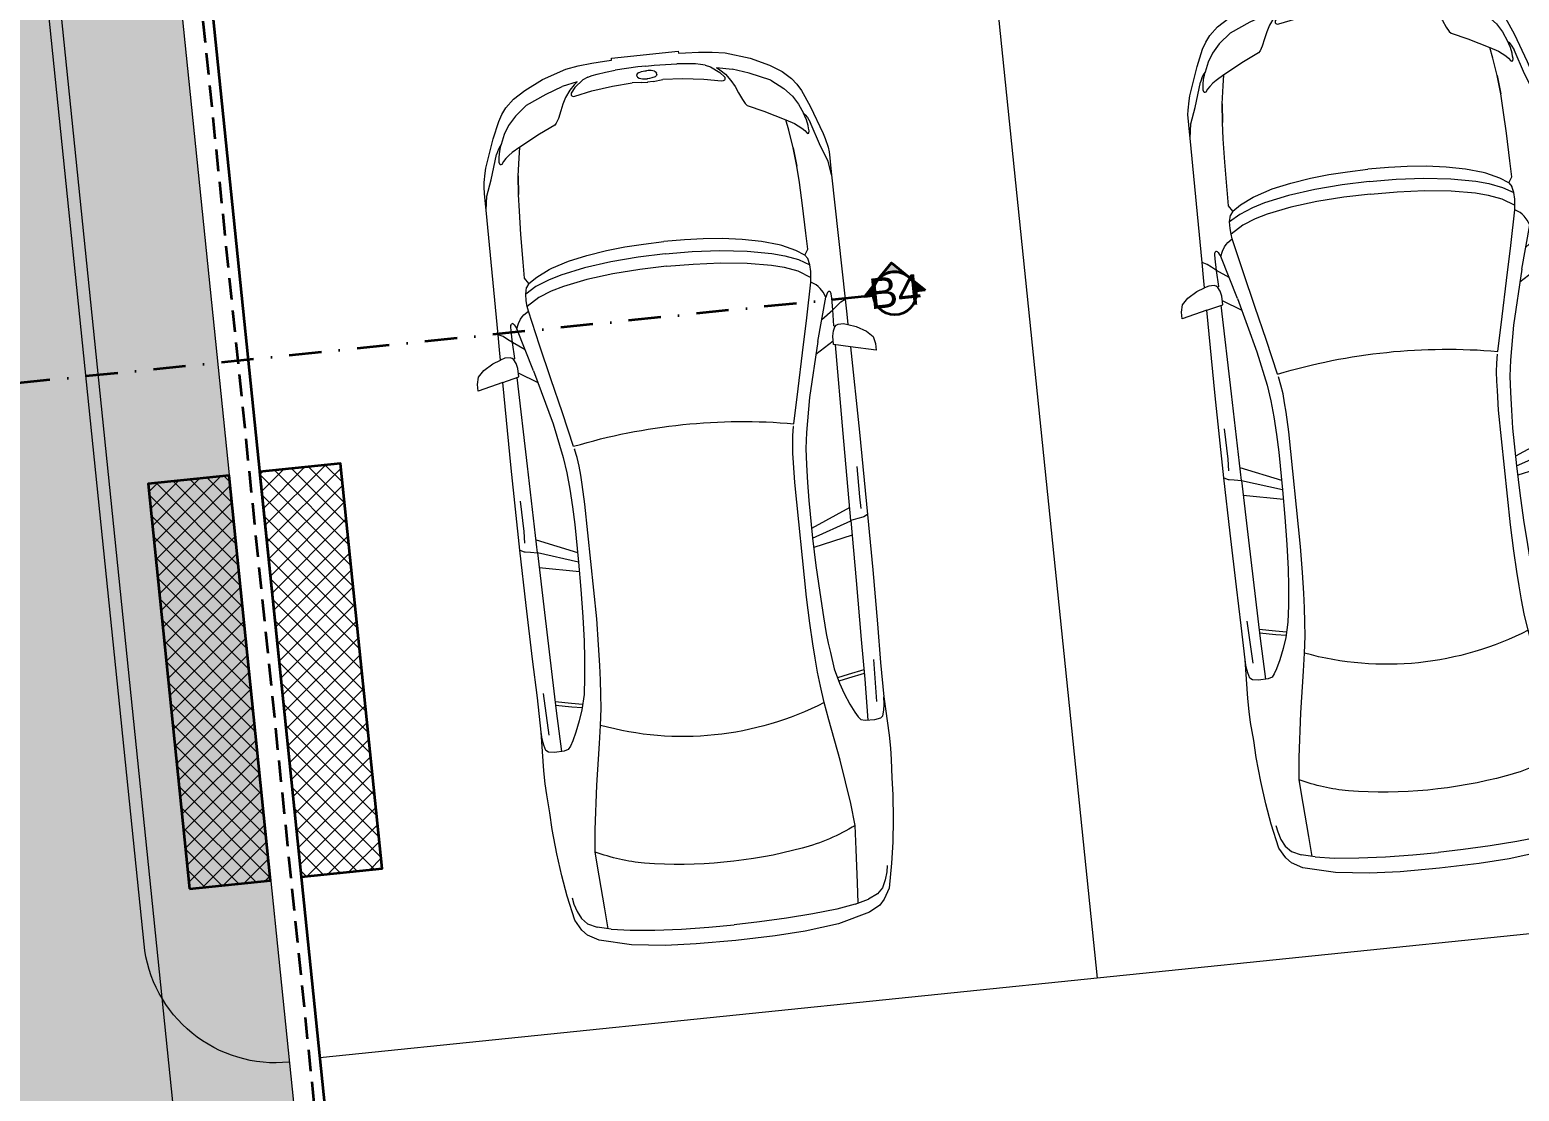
# Model space of a CAD drawing. Header units: millimetres. Extents: x 635850 to 824661, y -5878409 to -5774454.
# Drawn here: x 704695 to 712013, y -5813913 to -5808699 of the extents above; entities that cross this region are included whole.
import ezdxf

# ---------------------------------------------------------------- set-up
doc = ezdxf.new("R2010")
doc.units = ezdxf.units.MM
doc.header["$MEASUREMENT"] = 0
doc.linetypes.add('Dot & Dashed', pattern=[335.138881, 158.75, -88.194444, 0, -88.194437])
doc.linetypes.add('Hidden Line', pattern=[158.75, 105.833333, -52.916667])
for name, color, linetype, lineweight, true_color in [('0_Pen_No__102', 7, 'Continuous', 13, 0xcccccc), ('0_Pen_No__62', 7, 'Continuous', 20, 0xaaaaaa), ('A - Ndertesa  6- Dimensionimi Bazike_Pen_No__102', 7, 'Continuous', 13, 0xcccccc), ('A - Ndertesa  6- Dimensionimi Bazike_Pen_No__82', 7, 'Continuous', 20, 0xaaaaaa), ('A - Ndertesa 3 - Bodrumi -1_Pen_No__82', 7, 'Continuous', 20, 0xaaaaaa), ('A - Ndertesa 4 - Veturat_Pen_No__102', 7, 'Continuous', 13, 0xcccccc), ('A - Ndertesa 6 - Vijat e Bodrumit_Pen_No__82', 7, 'Continuous', 20, 0xaaaaaa), ('A - Ndertesa 6 -Veturat_Pen_No__102', 7, 'Continuous', 13, 0xcccccc), ('A-Ndertesa 3-Prerjet_Pen_No__8', 7, 'Continuous', 35, 0xa80f02)]:
    doc.layers.add(name, color=color, linetype=linetype, lineweight=lineweight, true_color=true_color)
for name, color, linetype in [('A - Ndertesa  6- Dimensionimi Bazike', 7, 'Continuous'), ('A - Ndertesa 3 - Shtyllat', 7, 'Continuous'), ('A - Ndertesa 6 - Pllaka meskatit', 7, 'Continuous'), ('A - Ndertesa 6- Shtyllat', 7, 'Continuous'), ('A-Ndertesa 3-Prerjet', 7, 'Continuous')]:
    doc.layers.add(name, color=color, linetype=linetype)
for name, color, linetype, lineweight in [('A - Ndertesa 3 - Shtyllat_Pen_No__101', 252, 'Continuous', 13), ('A - Ndertesa 3 - Shtyllat_Pen_No__22', 8, 'Continuous', 35), ('A - Ndertesa 6 - Pllaka meskatit_Pen_No__22', 8, 'Continuous', 35), ('A - Ndertesa 6- Shtyllat_Pen_No__101', 252, 'Continuous', 13), ('A - Ndertesa 6- Shtyllat_Pen_No__22', 8, 'Continuous', 35), ('A-Ndertesa 3-Fill Bodrumi_Pen_No__121', 255, 'Continuous', 0), ('A-Ndertesa 3-Fill Bodrumi_Pen_No__2', 8, 'Continuous', 15), ('Drawing & Figure_Pen_No__6', 5, 'Continuous', 35)]:
    doc.layers.add(name, color=color, linetype=linetype, lineweight=lineweight)
doc.styles.add('GENERATED_STYLE_1', font='GOTHIC.TTF')
doc.styles.add('GENERATED_STYLE_2', font='arial.ttf')
doc.dimstyles.new('GENERATED_STYLE__1', dxfattribs={"dimtxt": 150, "dimasz": 91.78744, "dimexe": 0.18, "dimexo": 0.0625, "dimgap": 0, "dimtad": 0, "dimdec": 0, "dimlfac": 0.1, "dimzin": 0, "dimdsep": 46, "dimtxsty": 'GENERATED_STYLE_1', "dimblk": 'ARROWHEAD_5', "dimblk1": 'ARROWHEAD_5', "dimblk2": 'ARROWHEAD_5', "dimcen": 0.09, "dimse1": 1, "dimse2": 1, "dimclrd": 256, "dimclre": 256, "dimclrt": 256, "dimadec": 0, "dimazin": 0, "dimtfac": 1, "dimtdec": 4, "dimtmove": 0, "dimatfit": 3, "dimfxl": 0, "dimtolj": 1, "dimtzin": 0, "dimarcsym": 0})
pattern_1 = [(45, (664183.82, -5827429.525), (-45.96194, 45.96194), []), (135, (664183.82, -5827429.525), (45.96194, 45.96194), [])]

# ---------------------------------------------------------------- blocks, each defined once
blk = doc.blocks.new('Slab_3', base_point=(703704.3, -5790215.9))
at = {"layer": 'A - Ndertesa 6 - Pllaka meskatit_Pen_No__22', "color": 8, "linetype": 'Continuous', "lineweight": 35, "flags": 128}
blk.add_lwpolyline([(703704.3, -5790215.9), (739063.3, -5786585.5), (739063.1, -5784103.9), (741098.5, -5781712.3), (750316.6, -5780623.6), (750320.1, -5821668.9), (726661.7, -5822732.9), (707158.2, -5823855.1)], close=True, dxfattribs=at)
blk = doc.blocks.new('Column_118', base_point=(705577.1, -5811903.6))
at = {"layer": 'A - Ndertesa 3 - Shtyllat_Pen_No__101', "linetype": 'Continuous', "lineweight": 13}
h = blk.add_hatch(dxfattribs=at)
h.set_pattern_fill('Concrete_Block', color=252, style=0, pattern_type=2)
h.set_pattern_definition(pattern_1)
h.paths.add_polyline_path([(705480.2, -5812918.8), (705878.1, -5812878), (705674, -5810888.4), (705276.1, -5810929.2)])
at = {"layer": 'A - Ndertesa 3 - Shtyllat_Pen_No__22', "color": 8, "linetype": 'Continuous', "lineweight": 35, "flags": 128}
blk.add_lwpolyline([(705480.2, -5812918.8), (705878.1, -5812878), (705674, -5810888.4), (705276.1, -5810929.2)], close=True, dxfattribs=at)
blk = doc.blocks.new('Column_193', base_point=(706125.3, -5811844.5))
at = {"layer": 'A - Ndertesa 6- Shtyllat_Pen_No__101', "linetype": 'Continuous', "lineweight": 13}
h = blk.add_hatch(dxfattribs=at)
h.set_pattern_fill('Concrete_Block', color=252, style=0, pattern_type=2)
h.set_pattern_definition(pattern_1)
h.paths.add_polyline_path([(706028.4, -5812859.7), (706426.4, -5812818.8), (706222.1, -5810829.3), (705824.2, -5810870.2)])
at = {"layer": 'A - Ndertesa 6- Shtyllat_Pen_No__22', "color": 8, "linetype": 'Continuous', "lineweight": 35, "flags": 128}
blk.add_lwpolyline([(706028.4, -5812859.7), (706426.4, -5812818.8), (706222.1, -5810829.3), (705824.2, -5810870.2)], close=True, dxfattribs=at)
blk = doc.blocks.new('Car 05 25_3')
at = {"layer": 'A - Ndertesa 4 - Veturat_Pen_No__102', "color": 254, "linetype": 'Continuous', "lineweight": 13, "true_color": 0xcccccc}
for p, q in [((124.6, 791.4), (129, 820.5)), ((129, 820.5), (138.9, 832.4)), ((138.9, 832.4), (165.2, 840.3)), ((165.2, 840.3), (194.7, 844.3)), ((194.7, 844.3), (230.8, 845.5)), ((210.9, 809.2), (418.1, 816.2)), ((1115.1, 808.9), (1108.6, 774)), ((1119.5, 833.3), (1115.1, 808.9)), ((1120.2, 836.3), (1119.5, 833.3)), ((1120.7, 838.2), (1120.2, 836.3)), ((1129.9, 858.5), (1120.7, 838.2)), ((1162.6, 830.5), (1220.1, 829.1)), ((1220.1, 829.1), (1369.7, 831.5)), ((1957.8, 858.1), (1977.2, 777.4)), ((2075.3, 835.7), (2067.9, 857.7)), ((2070.4, 799.9), (2075.2, 809.4)), ((2075.2, 809.4), (2075.3, 835.7)), ((2148, 790.5), (2166.8, 813.8)), ((2166.8, 813.8), (2182.3, 834.1)), ((2182.3, 834.1), (2193.2, 856.5)), ((2808, 852.6), (2876.9, 843.3)), ((2876.9, 843.3), (2954.2, 813.7)), ((2904.1, 832.9), (2905.1, 832.8)), ((2954.2, 813.7), (3075.8, 774.7)), ((-701.1, 743.3), (-729.4, 716.4)), ((-664.9, 761), (-701.1, 743.3)), ((-626.6, 772.5), (-664.9, 761)), ((-594.9, 778.5), (-626.6, 772.5)), ((125.7, 743.9), (124.6, 791.4)), ((327.4, 761.9), (125.4, 756.5)), ((132.4, 722.8), (125.7, 743.9)), ((522, 764.7), (327.4, 761.9)), ((355.3, 762.3), (339.1, 683.1)), ((373.4, 762.6), (357.2, 683.4)), ((813.6, 769.3), (522, 764.7)), ((1108.6, 774), (813.6, 769.3)), ((1036.3, 772.8), (996.5, 578.8)), ((1042, 578), (1107.6, 774)), ((1173.3, 774.9), (1090.3, 577.9)), ((1108.6, 774), (1537.6, 780)), ((1537.6, 780), (1975, 786.1)), ((1939.2, 686.2), (1995.9, 777.4)), ((1977.2, 777.4), (2019.6, 777.4)), ((2000.4, 701.6), (2213.5, 763)), ((2019.6, 777.4), (2044.5, 783.1)), ((2044.5, 783.1), (2063.4, 792.3)), ((2063.4, 792.3), (2070.4, 799.9)), ((2068.7, 787.7), (2065.4, 794.5)), ((2068.7, 787.7), (2148, 790.5)), ((2106.5, 732.2), (2148, 790.5)), ((2148, 790.5), (2205.6, 792.2)), ((2205.6, 792.2), (2227.2, 791)), ((2226.6, 769.9), (2213.5, 763)), ((2213.5, 763), (2238.3, 752.2)), ((2234.4, 774), (2226.6, 769.9)), ((2227.2, 791), (2232.6, 790)), ((2232.6, 790), (2237.9, 787.3)), ((2238.5, 776.9), (2234.4, 774)), ((2240.8, 784), (2237.9, 787.3)), ((2238.3, 752.2), (2258.5, 739.7)), ((2238.5, 776.9), (2240.9, 780.5)), ((2240.9, 780.5), (2240.8, 784)), ((2258.5, 739.7), (2269, 731.1)), ((3022.5, 758.3), (3023.7, 762.5)), ((3024.5, 753.7), (3022.5, 758.3)), ((3023.7, 762.5), (3034.6, 765.1)), ((3037.9, 743.5), (3024.5, 753.7)), ((3034.6, 765.1), (3046.9, 763.8)), ((3050.6, 730.7), (3037.9, 743.5)), ((3046.9, 763.8), (3060.9, 762.9)), ((3060.9, 762.9), (3089.9, 757.4)), ((3100.5, 763.1), (3075.8, 774.7)), ((3089.9, 757.4), (3108.4, 751.4)), ((3114.1, 753.3), (3100.5, 763.1)), ((3108.4, 751.4), (3122.9, 746.4)), ((3122.9, 746.4), (3114.1, 753.3)), ((3170.1, 726.6), (3122.9, 746.4)), ((-768.3, 602.3), (-750.6, 669.8)), ((-729.4, 716.4), (-750.6, 669.8)), ((146.7, 710.6), (132.4, 722.8)), ((171.3, 696.6), (146.7, 710.6)), ((212.6, 676.5), (171.3, 696.6)), ((266.3, 654.6), (212.6, 676.5)), ((339.1, 683.1), (329.6, 633.9)), ((357.2, 683.4), (346.8, 629.5)), ((2000.4, 701.6), (1730.4, 633.8)), ((1952.8, 621.3), (2122, 660)), ((2122, 660), (2293.8, 697.7)), ((2269, 731.1), (2278.8, 722)), ((2278.8, 722), (2293.8, 697.7)), ((2293.8, 697.7), (2317.2, 700.7)), ((2293.8, 697.6), (2293.8, 697.7)), ((2317.2, 700.7), (2345.7, 702.7)), ((2355.1, 639.9), (2317.2, 700.7)), ((2345.7, 702.7), (2378.9, 702)), ((2410.1, 649.1), (2378.9, 702)), ((2378.9, 702), (2410.6, 694.2)), ((2410.6, 694.2), (2410.6, 694.2)), ((2428.7, 681.7), (2410.6, 694.2)), ((2428.7, 681.7), (2457.3, 700)), ((2428.8, 681.7), (2428.7, 681.7)), ((2428.8, 681.7), (2456.7, 639.8)), ((2457.3, 700), (2535.5, 698)), ((2535.4, 698), (2673.2, 695.5)), ((2535.5, 698), (2535.5, 698)), ((2673.2, 695.5), (2787.2, 691.5)), ((2787.2, 691.5), (2868.4, 687.2)), ((2868.4, 687.2), (2959.7, 679)), ((2959.7, 679), (2868.4, 687.2)), ((2959.7, 679), (3047.2, 666.2)), ((3047.2, 666.2), (3100, 656.6)), ((3064.5, 714.6), (3050.6, 730.7)), ((3077, 697.8), (3064.5, 714.6)), ((3100, 656.6), (3077, 697.8)), ((3211.7, 701), (3170.1, 726.6)), ((3254.3, 663.2), (3211.7, 701)), ((3301.9, 602.8), (3254.3, 663.2)), ((-768.3, 602.3), (-782.8, 510)), ((-764.3, 617.3), (-665.7, 624)), ((-665.7, 624), (-500.9, 634.2)), ((-500.9, 634.2), (-383, 642)), ((-383, 642), (-274.2, 631.3)), ((-274.2, 631.3), (-56.4, 600.5)), ((-56.4, 600.5), (145.9, 566.6)), ((319.5, 636.4), (266.3, 654.6)), ((392.7, 617.8), (319.5, 636.4)), ((474.8, 607.1), (392.7, 617.8)), ((521.3, 601.6), (474.8, 607.1)), ((570, 596.8), (521.3, 601.6)), ((652.6, 591), (570, 596.8)), ((772.8, 585), (652.6, 591)), ((1483.9, 590.1), (1403, 584.4)), ((1562, 600.6), (1483.9, 590.1)), ((1730.4, 633.8), (1562, 600.6)), ((1779.6, 581.8), (1952.8, 621.3)), ((2379.8, 575.4), (2355.1, 639.9)), ((2436, 583.2), (2410.1, 649.1)), ((2456.7, 639.8), (2487.2, 574.3)), ((3152.9, 553.9), (3100, 656.6)), ((3301.9, 602.8), (3346, 501.4)), ((145.9, 566.6), (233.3, 552.3)), ((233.3, 552.3), (315.3, 541.4)), ((315.3, 541.4), (384.3, 535.1)), ((384.3, 535.1), (454.2, 530.4)), ((454.2, 530.4), (526.2, 526.3)), ((526.2, 526.3), (627.7, 521.8)), ((627.7, 521.8), (756.8, 518.1)), ((756.8, 518.1), (1322.6, 518.1)), ((907.3, 580.3), (772.8, 585)), ((1042, 578), (907.3, 580.3)), ((1227.8, 577.5), (1042, 578)), ((1316.1, 580.5), (1227.8, 577.5)), ((1403, 584.4), (1316.1, 580.5)), ((1322.6, 518.1), (1420.5, 521.7)), ((1420.5, 521.7), (1466.6, 524)), ((1466.6, 524), (1510.9, 527.6)), ((1510.9, 527.6), (1554.3, 533.1)), ((1554.3, 533.1), (1596.8, 541)), ((1597.3, 541.2), (1596.7, 540.9)), ((1610.7, 544.1), (1779.6, 581.8)), ((2397.3, 514.3), (2379.8, 575.4)), ((2419.3, 395.7), (2397.3, 514.3)), ((2453.6, 521.6), (2436, 583.2)), ((2477.6, 401.1), (2453.6, 521.6)), ((2487.2, 574.3), (2491.8, 562)), ((2491.8, 562), (2517.9, 477)), ((3189.6, 475.6), (3152.9, 553.9)), ((-782.8, 510), (-794.5, 390.6)), ((2517.9, 477), (2537.5, 384.1)), ((3199.4, 466.8), (3189.6, 475.6)), ((3220.7, 454.4), (3199.4, 466.8)), ((3256.1, 439.2), (3220.7, 454.4)), ((3288.4, 425.1), (3256.1, 439.2)), ((3346, 501.4), (3374.3, 419.6)), ((-794.5, 390.6), (-802.4, 258.7)), ((2433.7, 266.1), (2419.3, 395.7)), ((2493.9, 269.1), (2477.6, 401.1)), ((2537.5, 384.1), (2551.5, 285.6)), ((3319.4, 408.4), (3288.4, 425.1)), ((3353.5, 384.3), (3319.4, 408.4)), ((3321.2, 370.5), (3321, 362.1)), ((3324.7, 377.3), (3321.2, 370.5)), ((3328.3, 379.6), (3324.7, 377.3)), ((3338.5, 379.5), (3328.3, 379.6)), ((3363.6, 357.8), (3338.5, 379.5)), ((3377.2, 360), (3353.5, 384.3)), ((3391.1, 344.2), (3374.3, 419.6)), ((3321, 362.1), (3338.3, 276.9)), ((3396.7, 315.8), (3363.6, 357.8)), ((3391.1, 344.2), (3377.2, 360)), ((3408.1, 289.4), (3396.7, 315.8)), ((-802.4, 258.7), (-806.8, 124.9)), ((2441.6, 132), (2433.7, 266.1)), ((2503.1, 133.2), (2493.9, 269.1)), ((2551.5, 285.6), (2559.7, 193.7)), ((3338.3, 276.9), (3351.9, 172.7)), ((3408.1, 289.4), (3413.8, 267.3)), ((3413.8, 267.3), (3418.5, 242.9)), ((3418.5, 242.9), (3424, 200.7)), ((2559.7, 193.7), (2564.4, 101.2)), ((3351.9, 172.7), (3358.3, 75.9)), ((3424, 200.7), (3427.7, 152)), ((3432.4, 40), (3427.7, 152)), ((-806.8, 124.9), (-808, 0)), ((2444, 0), (2441.6, 132)), ((2506, 0), (2503.1, 133.2)), ((2564.4, 101.2), (2566, 0)), ((3354, 27.9), (3358.3, 75.9)), ((-806.8, -124.9), (-808, 0)), ((2444, 0), (2441.6, -132)), ((2564.4, -101.2), (2566, 0)), ((3354, 27.9), (3354, -0.8)), ((3354, -27.9), (3354, 0.8)), ((3370.9, 11.7), (3370.3, -0.8)), ((3370.9, -11.7), (3370.3, 0.8)), ((3372.5, 23.7), (3370.9, 11.7)), ((3376.3, 39), (3372.5, 23.7)), ((3382, 46.6), (3376.3, 39)), ((3386.2, 48.4), (3382, 46.6)), ((3386.2, 48.4), (3394.3, 48.4)), ((3398.5, 46.6), (3394.3, 48.4)), ((3404.2, 39), (3398.5, 46.6)), ((3404.2, 39), (3408, 23.7)), ((3408, 23.7), (3409.8, 8.1)), ((3409.8, 8.1), (3409.8, 0)), ((3431.8, 57.4), (3431.8, 56.8)), ((3432, 0), (3432.4, 40)), ((3432, 0), (3432.4, -40)), ((2506, 0), (2503.1, -133.2)), ((3354, -27.9), (3358.3, -75.9)), ((3372.5, -23.7), (3370.9, -11.7)), ((3376.3, -39), (3372.5, -23.7)), ((3382, -46.6), (3376.3, -39)), ((3386.2, -48.4), (3382, -46.6)), ((3386.2, -48.4), (3394.3, -48.4)), ((3398.5, -46.6), (3394.3, -48.4)), ((3404.2, -39), (3398.5, -46.6)), ((3404.2, -39), (3408, -23.7)), ((3408, -23.7), (3409.8, -8.1)), ((3409.8, -8.1), (3409.8, 0)), ((3432.4, -40), (3427.7, -152)), ((3431.8, -57.4), (3431.8, -56.8)), ((-802.4, -258.7), (-806.8, -124.9)), ((2441.6, -132), (2433.7, -266.1)), ((2503.1, -133.2), (2493.9, -269.1)), ((2559.7, -193.7), (2564.4, -101.2)), ((3351.9, -172.7), (3358.3, -75.9)), ((2551.5, -285.6), (2559.7, -193.7)), ((3338.3, -276.9), (3351.9, -172.7)), ((3418.5, -242.9), (3424, -200.7)), ((3424, -200.7), (3427.7, -152)), ((-794.5, -390.6), (-802.4, -258.7)), ((2433.7, -266.1), (2419.3, -395.7)), ((2493.9, -269.1), (2477.6, -401.1)), ((2537.5, -384.1), (2551.5, -285.6)), ((3321, -362.1), (3338.3, -276.9)), ((3408.1, -289.4), (3396.7, -315.8)), ((3408.1, -289.4), (3413.8, -267.3)), ((3413.8, -267.3), (3418.5, -242.9)), ((3321.2, -370.5), (3321, -362.1)), ((3363.6, -357.8), (3338.5, -379.5)), ((3377.2, -360), (3353.5, -384.3)), ((3396.7, -315.8), (3363.6, -357.8)), ((3391.1, -344.2), (3374.3, -419.6)), ((3391.1, -344.2), (3377.2, -360)), ((-782.8, -510), (-794.5, -390.6)), ((2419.3, -395.7), (2397.3, -514.3)), ((2477.6, -401.1), (2453.6, -521.6)), ((2517.9, -477), (2537.5, -384.1)), ((3288.4, -425.1), (3256.1, -439.2)), ((3319.4, -408.4), (3288.4, -425.1)), ((3353.5, -384.3), (3319.4, -408.4)), ((3324.7, -377.3), (3321.2, -370.5)), ((3328.3, -379.6), (3324.7, -377.3)), ((3338.5, -379.5), (3328.3, -379.6)), ((3346, -501.4), (3374.3, -419.6)), ((-768.3, -602.3), (-782.8, -510)), ((2491.8, -562), (2517.9, -477)), ((3189.6, -475.6), (3152.9, -553.9)), ((3199.4, -466.8), (3189.6, -475.6)), ((3220.7, -454.4), (3199.4, -466.8)), ((3256.1, -439.2), (3220.7, -454.4)), ((3301.9, -602.8), (3346, -501.4)), ((-56.4, -600.5), (145.9, -566.6)), ((145.9, -566.6), (233.3, -552.3)), ((233.3, -552.3), (315.3, -541.4)), ((315.3, -541.4), (384.3, -535.1)), ((384.3, -535.1), (454.2, -530.4)), ((454.2, -530.4), (526.2, -526.3)), ((526.2, -526.3), (627.7, -521.8)), ((627.7, -521.8), (756.8, -518.1)), ((772.8, -585), (652.6, -591)), ((756.8, -518.1), (1322.6, -518.1)), ((907.3, -580.3), (772.8, -585)), ((1042, -578), (907.3, -580.3)), ((1036.3, -772.8), (996.5, -578.8)), ((1227.8, -577.5), (1042, -578)), ((1042, -578), (1107.6, -774)), ((1173.3, -774.9), (1090.3, -577.9)), ((1316.1, -580.5), (1227.8, -577.5)), ((1403, -584.4), (1316.1, -580.5)), ((1322.6, -518.1), (1420.5, -521.7)), ((1483.9, -590.1), (1403, -584.4)), ((1420.5, -521.7), (1466.6, -524)), ((1466.6, -524), (1510.9, -527.6)), ((1510.9, -527.6), (1554.3, -533.1)), ((1554.3, -533.1), (1596.8, -541)), ((1597.3, -541.2), (1596.7, -540.9)), ((1610.7, -544.1), (1779.6, -581.8)), ((1779.6, -581.8), (1952.8, -621.3)), ((2379.8, -575.4), (2355.1, -639.9)), ((2397.3, -514.3), (2379.8, -575.4)), ((2436, -583.2), (2410.1, -649.1)), ((2453.6, -521.6), (2436, -583.2)), ((2456.7, -639.8), (2487.2, -574.3)), ((2487.2, -574.3), (2491.8, -562)), ((3152.9, -553.9), (3100, -656.6)), ((-768.3, -602.3), (-750.6, -669.8)), ((-764.3, -617.3), (-665.7, -624)), ((-665.7, -624), (-500.9, -634.2)), ((-500.9, -634.2), (-383, -642)), ((-383, -642), (-274.2, -631.3)), ((-274.2, -631.3), (-56.4, -600.5)), ((266.3, -654.6), (212.6, -676.5)), ((319.5, -636.4), (266.3, -654.6)), ((392.7, -617.8), (319.5, -636.4)), ((339.1, -683.1), (329.6, -633.9)), ((357.2, -683.4), (346.8, -629.5)), ((474.8, -607.1), (392.7, -617.8)), ((521.3, -601.6), (474.8, -607.1)), ((570, -596.8), (521.3, -601.6)), ((652.6, -591), (570, -596.8)), ((1562, -600.6), (1483.9, -590.1)), ((1730.4, -633.8), (1562, -600.6)), ((2000.4, -701.6), (1730.4, -633.8)), ((1952.8, -621.3), (2122, -660)), ((2355.1, -639.9), (2317.2, -700.7)), ((2410.1, -649.1), (2378.9, -702)), ((2428.8, -681.7), (2456.7, -639.8)), ((3047.2, -666.2), (3100, -656.6)), ((3100, -656.6), (3077, -697.8)), ((3301.9, -602.8), (3254.3, -663.2)), ((-729.4, -716.4), (-750.6, -669.8)), ((-701.1, -743.3), (-729.4, -716.4)), ((132.4, -722.8), (125.7, -743.9)), ((146.7, -710.6), (132.4, -722.8)), ((171.3, -696.6), (146.7, -710.6)), ((212.6, -676.5), (171.3, -696.6)), ((355.3, -762.3), (339.1, -683.1)), ((373.4, -762.6), (357.2, -683.4)), ((1939.2, -686.2), (1995.9, -777.4)), ((2000.4, -701.6), (2213.5, -763)), ((2122, -660), (2293.8, -697.7)), ((2258.5, -739.7), (2269, -731.1)), ((2269, -731.1), (2278.8, -722)), ((2278.8, -722), (2293.8, -697.7)), ((2293.8, -697.6), (2293.8, -697.7)), ((2293.8, -697.7), (2317.2, -700.7)), ((2317.2, -700.7), (2345.7, -702.7)), ((2345.7, -702.7), (2378.9, -702)), ((2378.9, -702), (2410.6, -694.2)), ((2428.7, -681.7), (2410.6, -694.2)), ((2410.6, -694.2), (2410.6, -694.2)), ((2428.8, -681.7), (2428.7, -681.7)), ((2428.7, -681.7), (2457.3, -700)), ((2457.3, -700), (2535.5, -698)), ((2535.4, -698), (2673.2, -695.5)), ((2535.5, -698), (2535.5, -698)), ((2673.2, -695.5), (2787.2, -691.5)), ((2787.2, -691.5), (2868.4, -687.2)), ((2868.4, -687.2), (2959.7, -679)), ((2959.7, -679), (2868.4, -687.2)), ((2959.7, -679), (3047.2, -666.2)), ((3050.6, -730.7), (3037.9, -743.5)), ((3064.5, -714.6), (3050.6, -730.7)), ((3077, -697.8), (3064.5, -714.6)), ((3170.1, -726.6), (3122.9, -746.4)), ((3211.7, -701), (3170.1, -726.6)), ((3254.3, -663.2), (3211.7, -701)), ((-664.9, -761), (-701.1, -743.3)), ((-626.6, -772.5), (-664.9, -761)), ((-594.9, -778.5), (-626.6, -772.5)), ((125.7, -743.9), (124.6, -791.4)), ((124.6, -791.4), (129, -820.5)), ((327.4, -761.9), (125.4, -756.5)), ((522, -764.7), (327.4, -761.9)), ((813.6, -769.3), (522, -764.7)), ((1108.6, -774), (813.6, -769.3)), ((1108.6, -774), (1537.6, -780)), ((1115.1, -808.9), (1108.6, -774)), ((1537.6, -780), (1975, -786.1)), ((1957.8, -858.1), (1977.2, -777.4)), ((1977.2, -777.4), (2019.6, -777.4)), ((2019.6, -777.4), (2044.5, -783.1)), ((2044.5, -783.1), (2063.4, -792.3)), ((2063.4, -792.3), (2070.4, -799.9)), ((2068.7, -787.7), (2065.4, -794.5)), ((2068.7, -787.7), (2148, -790.5)), ((2070.4, -799.9), (2075.2, -809.4)), ((2106.5, -732.2), (2148, -790.5)), ((2148, -790.5), (2166.8, -813.8)), ((2148, -790.5), (2205.6, -792.2)), ((2205.6, -792.2), (2227.2, -791)), ((2213.5, -763), (2238.3, -752.2)), ((2226.6, -769.9), (2213.5, -763)), ((2234.4, -774), (2226.6, -769.9)), ((2227.2, -791), (2232.6, -790)), ((2232.6, -790), (2237.9, -787.3)), ((2238.5, -776.9), (2234.4, -774)), ((2240.8, -784), (2237.9, -787.3)), ((2238.3, -752.2), (2258.5, -739.7)), ((2238.5, -776.9), (2240.9, -780.5)), ((2240.9, -780.5), (2240.8, -784)), ((2954.2, -813.7), (3075.8, -774.7)), ((3024.5, -753.7), (3022.5, -758.3)), ((3022.5, -758.3), (3023.7, -762.5)), ((3023.7, -762.5), (3034.6, -765.1)), ((3037.9, -743.5), (3024.5, -753.7)), ((3034.6, -765.1), (3046.9, -763.8)), ((3046.9, -763.8), (3060.9, -762.9)), ((3060.9, -762.9), (3089.9, -757.4)), ((3100.5, -763.1), (3075.8, -774.7)), ((3089.9, -757.4), (3108.4, -751.4)), ((3114.1, -753.3), (3100.5, -763.1)), ((3108.4, -751.4), (3122.9, -746.4)), ((3122.9, -746.4), (3114.1, -753.3)), ((129, -820.5), (138.9, -832.4)), ((138.9, -832.4), (165.2, -840.3)), ((165.2, -840.3), (194.7, -844.3)), ((194.7, -844.3), (230.8, -845.5)), ((210.9, -809.2), (418.1, -816.2)), ((1119.5, -833.3), (1115.1, -808.9)), ((1120.2, -836.3), (1119.5, -833.3)), ((1120.7, -838.2), (1120.2, -836.3)), ((1129.9, -858.5), (1120.7, -838.2)), ((1162.6, -830.5), (1220.1, -829.1)), ((1220.1, -829.1), (1369.7, -831.5)), ((2075.3, -835.7), (2067.9, -857.7)), ((2075.2, -809.4), (2075.3, -835.7)), ((2166.8, -813.8), (2182.3, -834.1)), ((2182.3, -834.1), (2193.2, -856.5)), ((2808, -852.6), (2876.9, -843.3)), ((2876.9, -843.3), (2954.2, -813.7))]:
    blk.add_line(p, q, dxfattribs=at)
at = {"layer": 'A - Ndertesa 4 - Veturat_Pen_No__102', "color": 254, "linetype": 'Continuous', "lineweight": 13, "true_color": 0xcccccc, "flags": 128}
blk.add_lwpolyline([(-483.1, -817.3), (-372.3, -830.2), (-251.8, -841), (-168.2, -844.6), (-78.4, -850.6), (-24, -852.3), (40.3, -852.3), (230.8, -845.5), (400, -847.6), (590.7, -851.7), (856.5, -856.2), (1129.9, -858.5), (1536.1, -860.4), (1957.8, -858.1), (1928.9, -983.2), (1961.1, -983.2), (1996.9, -974.9), (2026.9, -945), (2054.6, -897.6), (2067.9, -857.7), (2119.9, -857.4), (2193.2, -856.5), (2808, -852.6), (2855.7, -852.6), (2891.4, -852.5), (2922.5, -852), (2945.2, -849.4), (2989.6, -839.6), (3013.6, -833.1), (3154.3, -782.6), (3235.9, -747.6), (3269.1, -728.3), (3298.6, -705.6), (3337.3, -663.4), (3374.5, -603.6), (3418.4, -512.7), (3457.5, -393.1), (3468.3, -330.9), (3474.5, -263.7), (3478.3, -199.9), (3479.4, -164.9), (3489.5, -164.9), (3489.5, 164.9), (3479.4, 164.9), (3478.3, 199.9), (3474.5, 263.7), (3468.3, 330.9), (3457.5, 393.1), (3418.4, 512.7), (3374.5, 603.6), (3337.3, 663.4), (3298.6, 705.6), (3269.1, 728.3), (3235.9, 747.6), (3154.3, 782.6), (3013.6, 833.1), (2989.6, 839.6), (2945.2, 849.4), (2922.5, 852), (2891.4, 852.5), (2855.7, 852.6), (2808, 852.6), (2193.2, 856.5), (2119.9, 857.4), (2067.9, 857.7), (2054.6, 897.6), (2026.9, 945), (1996.9, 974.9), (1961.1, 983.2), (1928.9, 983.2), (1957.8, 858.1), (1536.1, 860.4), (1129.9, 858.5), (856.5, 856.2), (590.7, 851.7), (400, 847.6), (230.8, 845.5), (40.3, 852.3), (-24, 852.3), (-78.4, 850.6), (-168.2, 844.6), (-251.8, 841), (-372.3, 830.2), (-483.1, 817.3), (-585.2, 801), (-706.3, 775.8), (-757.7, 747), (-784.8, 721.8), (-815, 667.8), (-855.1, 511), (-874.7, 345), (-882.9, 194.7), (-885.4, 0), (-882.9, -194.7), (-874.7, -345), (-855.1, -511), (-815, -667.8), (-784.8, -721.8), (-757.7, -747), (-706.3, -775.8), (-585.2, -801)], close=True, dxfattribs=at)
at = {"layer": 'A - Ndertesa 4 - Veturat_Pen_No__102', "color": 254, "linetype": 'Continuous', "lineweight": 13, "true_color": 0xcccccc}
for centre, radius, start, end in [((492.9, 217.7), 973.2, 154.15445, 170.91173), ((1649.8, 0), 1520.4, 158.69921, 201.30079), ((-1245.2, 0), 2907.3, 349.2142, 10.7858), ((1856.4, -1.7), 2354, 170.8804, 189.92229), ((492.9, -217.7), 973.2, 191.23053, 205.84555)]:
    blk.add_arc(centre, radius, start, end, dxfattribs=at)
blk = doc.blocks.new('*D1609', base_point=(664183.8, -5827429.5))
at = {"layer": 'A - Ndertesa  6- Dimensionimi Bazike_Pen_No__102', "linetype": 'Continuous', "lineweight": 13, "true_color": 0xcccccc}
for points in [[(750320.7, -5812212.7), (750225.3, -5812197.4), (750230.4, -5812247.1)], [(706425.6, -5816719.6), (706520.9, -5816735), (706515.8, -5816685.2)]]:
    blk.add_hatch(color=254, dxfattribs=at).paths.add_polyline_path(points)
at = {"layer": 'A - Ndertesa  6- Dimensionimi Bazike_Pen_No__102', "color": 254, "linetype": 'Continuous', "lineweight": 13, "true_color": 0xcccccc}
for p, q in [((728658.2, -5814436.9), (750227.8, -5812222.3)), ((750230.4, -5812247.1), (750225.3, -5812197.4)), ((750320.7, -5812212.7), (750225.3, -5812197.4)), ((750320.7, -5812212.7), (750230.4, -5812247.1)), ((706518.4, -5816710.1), (728088, -5814495.5)), ((706425.6, -5816719.6), (706515.8, -5816685.2)), ((706515.8, -5816685.2), (706520.9, -5816735)), ((706425.6, -5816719.6), (706520.9, -5816735))]:
    blk.add_line(p, q, dxfattribs=at)
at = {"layer": 'A - Ndertesa  6- Dimensionimi Bazike_Pen_No__82', "color": 253, "lineweight": 20, "true_color": 0xaaaaaa, "insert": (728119.6, -5814567.6), "char_height": 150, "attachment_point": 7, "rotation": 5.86225, "style": 'GENERATED_STYLE_1'}
blk.add_mtext('\\A1;{\\pql;\\fCentury Gothic|b0|i0|c0|p34;4,413}', dxfattribs=at)
blk = doc.blocks.new('ARROWHEAD_5')
at = {"linetype": 'Continuous', "lineweight": 0}
blk.add_hatch(color=0, dxfattribs=at).paths.add_polyline_path([(-1, 0.2679), (0, 0), (-1, -0.2679)])
at = {"color": 0, "linetype": 'Continuous', "lineweight": 0}
blk.add_line((0, 0), (-1, 0), dxfattribs=at)
blk = doc.blocks.new('*D1618', base_point=(664183.8, -5827429.5))
at = {"layer": 'A - Ndertesa  6- Dimensionimi Bazike_Pen_No__102', "linetype": 'Continuous', "lineweight": 13, "true_color": 0xcccccc}
for points in [[(712330.8, -5807986.3), (712315.5, -5808081.7), (712365.2, -5808076.6)], [(712851.7, -5813059.3), (712867, -5812964), (712817.3, -5812969.1)]]:
    blk.add_hatch(color=254, dxfattribs=at).paths.add_polyline_path(points)
at = {"layer": 'A - Ndertesa  6- Dimensionimi Bazike_Pen_No__102', "color": 254, "linetype": 'Continuous', "lineweight": 13, "true_color": 0xcccccc}
for p, q in [((712330.8, -5807986.3), (712315.5, -5808081.7)), ((712330.8, -5807986.3), (712365.2, -5808076.6)), ((712365.2, -5808076.6), (712315.5, -5808081.7)), ((712570.8, -5810324.1), (712340.3, -5808079.1)), ((712842.2, -5812966.5), (712611.7, -5810721.6)), ((712817.3, -5812969.1), (712867, -5812964)), ((712851.7, -5813059.3), (712817.3, -5812969.1)), ((712851.7, -5813059.3), (712867, -5812964))]:
    blk.add_line(p, q, dxfattribs=at)
at = {"layer": 'A - Ndertesa  6- Dimensionimi Bazike_Pen_No__82', "color": 253, "lineweight": 20, "true_color": 0xaaaaaa, "insert": (712498.7, -5810355.6), "char_height": 150, "attachment_point": 7, "rotation": 275.86225, "style": 'GENERATED_STYLE_1'}
blk.add_mtext('\\A1;{\\pql;\\fCentury Gothic|b0|i0|c0|p34;510}', dxfattribs=at)
blk = doc.blocks.new('Cutting Plane_8', base_point=(708944.6, -5809993.3))
at = {"layer": 'A-Ndertesa 3-Prerjet_Pen_No__8', "linetype": 'Continuous', "lineweight": 35, "true_color": 0xa80f02}
for points in [[(709011.5, -5809911), (708929.3, -5809844.1), (708862.3, -5809926.3, -0.414214)], [(708795.4, -5810008.6), (708839.1, -5810004.1, -0.198912), (708862.3, -5809926.3)], [(709093.8, -5809978), (709011.5, -5809911, -0.198912), (709050.1, -5809982.5)]]:
    blk.add_hatch(color=14, dxfattribs=at).paths.add_polyline_path(points)
at = {"layer": 'A-Ndertesa 3-Prerjet_Pen_No__8', "color": 14, "linetype": 'Dot & Dashed', "lineweight": 35, "true_color": 0xa80f02}
blk.add_line((708795.4, -5810008.6), (675147, -5813460.5), dxfattribs=at)
at = {"layer": 'A-Ndertesa 3-Prerjet_Pen_No__8', "color": 14, "linetype": 'Continuous', "lineweight": 35, "true_color": 0xa80f02, "flags": 128}
for points in [[(709011.5, -5809911, 0.414214), (708862.3, -5809926.3), (708929.3, -5809844.1)], [(708795.4, -5810008.6), (708839.1, -5810004.1, -0.198912), (708862.3, -5809926.3)], [(709093.8, -5809978), (709050.1, -5809982.5, 0.198912), (709011.5, -5809911)]]:
    blk.add_lwpolyline(points, format="xyb", close=True, dxfattribs=at)
at = {"layer": 'A-Ndertesa 3-Prerjet_Pen_No__8', "color": 14, "linetype": 'Continuous', "lineweight": 35, "true_color": 0xa80f02}
blk.add_circle((708944.6, -5809993.3), 106.1, dxfattribs=at)
at = {"layer": 'A-Ndertesa 3-Prerjet_Pen_No__8', "color": 14, "lineweight": 35, "true_color": 0xa80f02, "insert": (708826.5, -5810072.2), "char_height": 150, "attachment_point": 7, "rotation": 5.8573, "style": 'GENERATED_STYLE_2'}
blk.add_mtext('\\A1;{\\pql;\\pt0;\\fArial|b0|i0|c0|p34;B4}', dxfattribs=at)

msp = doc.modelspace()

# ---------------------------------------------------------------- hatches: boundary and pattern name
at = {"layer": 'A-Ndertesa 3-Fill Bodrumi_Pen_No__121', "linetype": 'Continuous', "lineweight": 0, "true_color": 0x3f3f3f}
msp.add_hatch(color=250, dxfattribs=at).paths.add_polyline_path([(703555.3, -5790235.6), (707005.6, -5823868.4), (679022.7, -5825475.9), (675700.6, -5793093.2)])

# ---------------------------------------------------------------- linework, layer by layer
at = {"layer": '0_Pen_No__102', "color": 254, "linetype": 'Continuous', "lineweight": 13, "true_color": 0xcccccc, "flags": 128}
msp.add_lwpolyline([(706406.6, -5823802.6), (702982.6, -5790425.6)], dxfattribs=at)
at = {"layer": '0_Pen_No__62', "color": 253, "linetype": 'Continuous', "lineweight": 20, "true_color": 0xaaaaaa}
msp.add_lwpolyline([(707148, -5823755.5), (726657.2, -5822633), (750320.1, -5821568.8), (750316.6, -5780724.3), (741149.2, -5781807), (739163.1, -5784140.7), (739163.3, -5786675.7), (703714.5, -5790315.4)], close=True, dxfattribs=at)
at = {"layer": 'A - Ndertesa 3 - Bodrumi -1_Pen_No__82', "color": 253, "linetype": 'Continuous', "lineweight": 20, "true_color": 0xaaaaaa, "flags": 128}
msp.add_lwpolyline([(705969.7, -5813770.4), (705969.1, -5813770.4, -0.414214), (705256.2, -5813190.1), (704166.9, -5802569.8, -0.414214), (704390.4, -5802295.3)], format="xyb", dxfattribs=at)
at = {"layer": 'A - Ndertesa 6 - Vijat e Bodrumit_Pen_No__82', "color": 253, "linetype": 'Continuous', "lineweight": 20, "true_color": 0xaaaaaa, "flags": 128}
for points in [[(709940.6, -5813358.2), (709419.8, -5808285.2)], [(713055.8, -5813038.7), (706120.7, -5813750)]]:
    msp.add_lwpolyline(points, dxfattribs=at)
at = {"layer": 'A-Ndertesa 3-Fill Bodrumi_Pen_No__2', "color": 8, "linetype": 'Continuous', "lineweight": 15, "flags": 128}
msp.add_lwpolyline([(703555.3, -5790235.6), (707005.6, -5823868.4), (679022.7, -5825475.9), (675700.6, -5793093.2)], close=True, dxfattribs=at)
at = {"layer": 'Drawing & Figure_Pen_No__6', "color": 5, "linetype": 'Hidden Line', "lineweight": 35, "flags": 128}
msp.add_lwpolyline([(703569, -5789389.5), (707249.5, -5825265.8)], dxfattribs=at)

# ---------------------------------------------------------------- block references
at = {"layer": 'A - Ndertesa 3 - Shtyllat', "color": 8, "lineweight": 35}
msp.add_blockref('Column_118', (705577.1, -5811903.6), dxfattribs=at)
at = {"layer": 'A - Ndertesa 6 - Pllaka meskatit', "color": 8, "linetype": 'Continuous', "lineweight": 35}
msp.add_blockref('Slab_3', (703704.3, -5790215.9), dxfattribs=at)
at = {"layer": 'A - Ndertesa 6 -Veturat_Pen_No__102', "color": 254, "linetype": 'Continuous', "lineweight": 13, "true_color": 0xcccccc, "xscale": -1, "zscale": 1000, "rotation": 275.8622535954199}
for p in [(711531.6, -5811936.8), (708072.9, -5812291.9)]:
    msp.add_blockref('Car 05 25_3', p, dxfattribs=at)
at = {"layer": 'A - Ndertesa 6- Shtyllat', "color": 8, "lineweight": 35}
msp.add_blockref('Column_193', (706125.3, -5811844.5), dxfattribs=at)
at = {"layer": 'A-Ndertesa 3-Prerjet', "color": 14, "lineweight": 35, "true_color": 0xa80f02}
msp.add_blockref('Cutting Plane_8', (708944.6, -5809993.3), dxfattribs=at)

# ---------------------------------------------------------------- dimensions: what is measured, and where the dimension line sits
at = {"layer": 'A - Ndertesa  6- Dimensionimi Bazike', "color": 254, "linetype": 'Continuous', "lineweight": 13, "true_color": 0xcccccc}
for base, p1, p2, angle, picture, middle, turn in [((712330.8, -5807986.3), (709940.6, -5813358.2), (709419.8, -5808285.2), 95.86225, '*D1618', (712590.8, -5810518.6), 275.86225), ((750320.7, -5812212.7), (706631.4, -5818724.8), (750319.3, -5812199.4), 5.86225, '*D1609', (728362.6, -5814467.3), 5.86225)]:
    dim = msp.add_linear_dim(base=base, p1=p1, p2=p2, angle=angle, dimstyle='GENERATED_STYLE__1', dxfattribs=at)
    dim.commit()
    dim.dimension.update_dxf_attribs({"geometry": picture, "text_midpoint": middle, "dimtype": 160, "text_rotation": turn})

doc.saveas('drawing.dxf')
